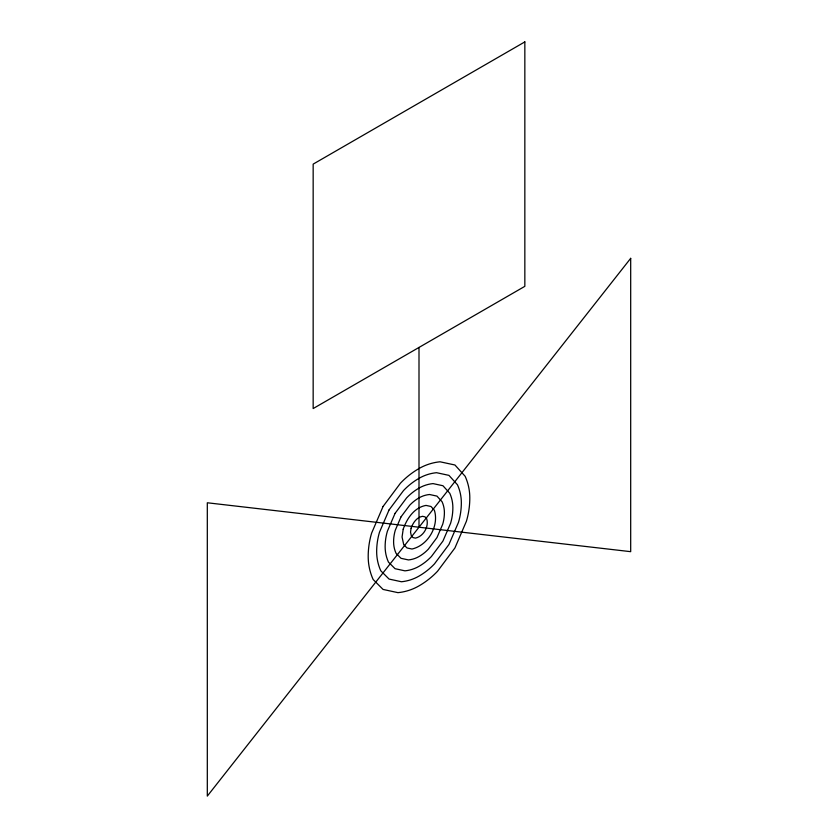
<?xml version="1.0" encoding="UTF-8"?>
<svg xmlns="http://www.w3.org/2000/svg" width="838" height="838" viewBox="0 0 838 838"><rect width="100%" height="100%" fill="white"/><g stroke="black" fill="none" stroke-linecap="round" stroke-linejoin="round"><path stroke-width="1.26" d="M419 347.445L419 527.217M403.204 529.197L402.062 537.001L403.717 544.648L407.027 547.958L411.982 549.026C428.05 545.423 439.29 525.96 434.377 510.237L430.973 506.477L426.018 505.408C414.171 507.493 406.901 518.607 403.204 529.197M411.102 528.212L410.536 532.109L411.353 535.932L413.008 537.587L415.491 538.122C423.525 536.32 429.14 526.589 426.689 518.732L424.992 516.847L422.509 516.313C416.591 517.36 412.945 522.912 411.102 528.212M383.071 506.477L371.601 533.167A82.103 82.103 0 0 0 368.196 556.547A55.664 55.664 0 0 0 373.14 579.498L383.071 589.439L397.956 592.655A52.427 52.427 0 0 0 419 585.888A82.103 82.103 0 0 0 437.551 571.244L454.929 547.958L466.399 521.278A82.103 82.103 0 0 0 469.804 497.887A52.427 52.427 0 0 0 465.142 476.277L454.929 464.996L440.044 461.79A52.427 52.427 0 0 0 419 468.557A82.103 82.103 0 0 0 400.449 483.191L383.071 506.477M389.062 509.933L379.499 532.172A68.423 68.423 0 0 0 376.66 551.666A46.383 46.383 0 0 0 380.787 570.783L389.062 579.068L401.465 581.75A43.691 43.691 0 0 0 419 576.104A68.423 68.423 0 0 0 434.461 563.911L448.938 544.501L458.501 522.263A68.423 68.423 0 0 0 461.34 502.779A43.691 43.691 0 0 0 457.454 484.773L448.938 475.366L436.535 472.695A43.691 43.691 0 0 0 419 478.33A68.423 68.423 0 0 0 403.539 490.534L389.062 509.933M395.054 513.39L387.397 531.177A54.732 54.732 0 0 0 385.134 546.774A37.113 37.113 0 0 0 388.434 562.068L395.054 568.698L404.974 570.846A34.945 34.945 0 0 0 419 566.331A54.732 54.732 0 0 0 431.371 556.568L442.946 541.044L450.603 523.258A54.732 54.732 0 0 0 452.866 507.66A34.945 34.945 0 0 0 449.765 493.257L442.946 485.736L433.026 483.599A34.945 34.945 0 0 0 419 488.114A54.732 54.732 0 0 0 406.629 497.866L395.054 513.39M401.035 516.847L395.295 530.192A41.052 41.052 0 0 0 393.598 541.882A27.832 27.832 0 0 0 396.07 553.363L401.035 558.328L408.483 559.931A26.208 26.208 0 0 0 419 556.547A41.052 41.052 0 0 0 428.281 549.236L436.965 537.587L442.705 524.242A41.052 41.052 0 0 0 444.402 512.552A26.208 26.208 0 0 0 442.076 501.753L436.965 496.106L429.517 494.504A26.208 26.208 0 0 0 419 497.887A41.052 41.052 0 0 0 409.719 505.209L401.035 516.847M630.689 258.334L207.311 796.1L207.311 502.779L630.689 551.666L630.689 258.334M524.839 41.9L313.161 164.122L313.161 408.556L524.839 286.334L524.839 41.9"/></g></svg>
